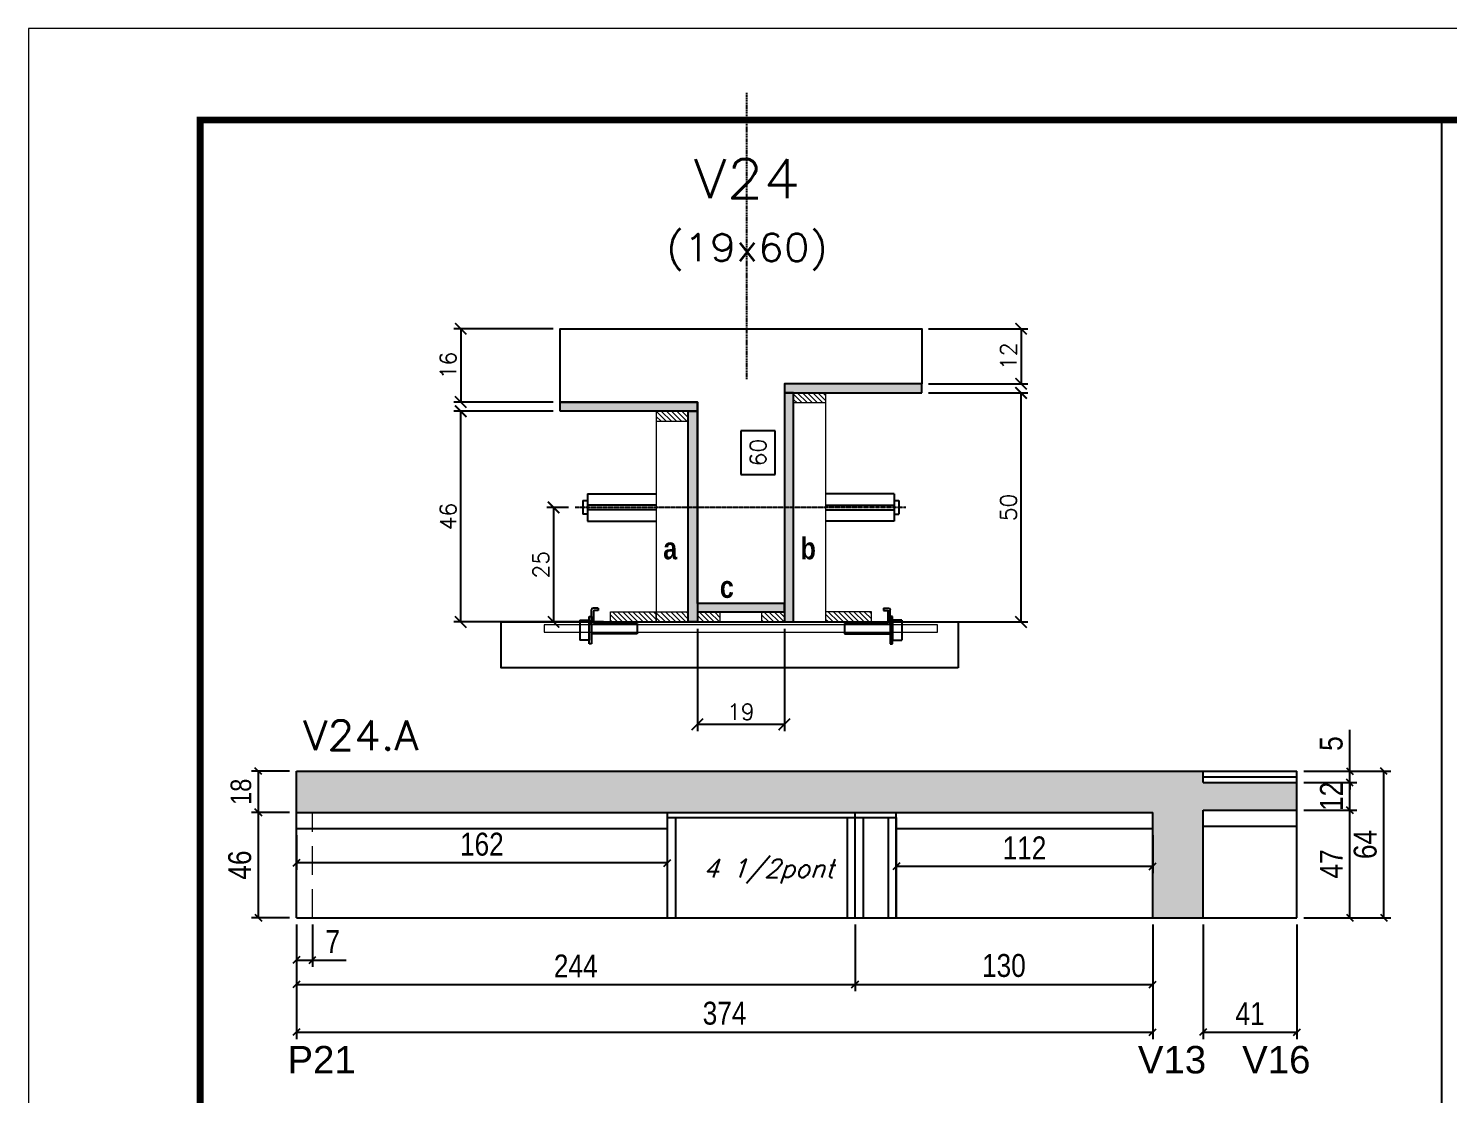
# Model space of a CAD drawing. Extents: x -10448 to -1189, y -11772 to 17235.
# Drawn here: x -10448 to -9828, y 8339 to 8804 of the extents above; entities that cross this region are included whole.
import ezdxf
from ezdxf.enums import TextEntityAlignment as Align

# ---------------------------------------------------------------- set-up
doc = ezdxf.new("R2010")
doc.units = 0
doc.linetypes.add('DASHED', pattern=[0.75, 0.5, -0.25])
doc.linetypes.add('HIDDEN', pattern=[0.375, 0.25, -0.125])
for name, color, linetype in [('5', 5, 'Continuous'), ('barrote', 251, 'Continuous'), ('COTA', 241, 'Continuous'), ('Cota Seção (2x)', 4, 'Continuous'), ('detalhes', 4, 'Continuous'), ('Painéis', 200, 'Continuous'), ('presilha', 1, 'Continuous'), ('SARR_2.2x7', 40, 'Continuous'), ('SARR_3.5x7', 81, 'Continuous'), ('SARR_EDITAR', 141, 'Continuous'), ('TENSOR', 3, 'Continuous'), ('texto', 7, 'Continuous'), ('Texto de Titulo', 7, 'Continuous'), ('Texto Qtd Sarr', 242, 'Continuous')]:
    doc.layers.add(name, color=color, linetype=linetype)
for name, color, linetype, lineweight in [('CONCRETO', 251, 'Continuous', 25), ('Folhas', 255, 'Continuous', 9), ('Hachura', 251, 'Continuous', 9), ('Madeira', 126, 'Continuous', 18), ('Sarr 2.2x7', 40, 'Continuous', 9), ('SARRAFO DE PRESSAO', 251, 'DASHED', 9), ('SCO-___-LAJ', 2, 'Continuous', 0), ('Texto Seção', 7, 'Continuous', 15)]:
    doc.layers.add(name, color=color, linetype=linetype, lineweight=lineweight)
doc.styles.add('COTA TECNICA', font='techl___.ttf', dxfattribs={"height": 10})
doc.styles.add('COTA TECNICA-50', font='techl___.ttf', dxfattribs={"height": 9})
doc.styles.add('REGUA-120', font='ROMANS.shx', dxfattribs={"height": 15})
doc.styles.add('Romans', font='romans.shx')
doc.styles.get("Standard").update_dxf_attribs({"font": 'arial.ttf'})
doc.styles.add('TECNICA', font='techb___.ttf', dxfattribs={"height": 10})
doc.dimstyles.new('COTA PAINEL-50', dxfattribs={"dimtxt": 9, "dimasz": 3, "dimexe": 3, "dimexo": 3, "dimgap": 3, "dimtad": 1, "dimdec": 1, "dimzin": 12, "dimdsep": 46, "dimtxsty": 'COTA TECNICA-50', "dimblk1": 'OBLIQUE', "dimblk2": 'OBLIQUE', "dimsah": 1, "dimcen": 0.9, "dimclrd": 4, "dimclre": 4, "dimclrt": 240, "dimadec": 1, "dimazin": 3, "dimtfac": 1, "dimtdec": 1, "dimtmove": 0, "dimatfit": 3, "dimfxl": 1, "dimtolj": 1, "dimtzin": 12, "dimarcsym": 0})
doc.dimstyles.new('Cota Seção (2x)', dxfattribs={"dimtxt": 7, "dimasz": 5, "dimexe": 3, "dimexo": 3, "dimgap": 2, "dimtad": 3, "dimdec": 1, "dimlfac": 0.5, "dimzin": 12, "dimdsep": 46, "dimtxsty": 'Romans', "dimblk": 'ARCHTICK', "dimcen": 0, "dimclrd": 4, "dimclre": 4, "dimclrt": 1, "dimadec": 1, "dimazin": 3, "dimtfac": 1, "dimtdec": 1, "dimtmove": 0, "dimatfit": 3, "dimldrblk": 'OBLIQUE', "dimfxl": 1, "dimtolj": 1, "dimtzin": 12, "dimarcsym": 0})
doc.dimstyles.new('Cota Seção interna', dxfattribs={"dimtxt": 7, "dimasz": 6, "dimexe": 0.18, "dimexo": 2, "dimgap": -4, "dimtad": 3, "dimdec": 1, "dimlfac": 0.5, "dimzin": 12, "dimdsep": 46, "dimtxsty": 'Romans', "dimblk": 'ARCHTICK', "dimcen": 0.09, "dimse1": 1, "dimse2": 1, "dimsd1": 1, "dimsd2": 1, "dimclrd": 180, "dimclre": 5, "dimclrt": 1, "dimadec": 0, "dimazin": 3, "dimtfac": 1, "dimtdec": 1, "dimtofl": 0, "dimtmove": 0, "dimatfit": 3, "dimldrblk": 'ARCHTICK', "dimfxl": 1, "dimtolj": 1, "dimtzin": 0, "dimarcsym": 0})
doc.dimstyles.new('PAINEL', dxfattribs={"dimtxt": 10, "dimasz": 3, "dimexe": 3, "dimexo": 3, "dimgap": 3, "dimtad": 1, "dimdec": 1, "dimzin": 12, "dimdsep": 46, "dimtxsty": 'COTA TECNICA', "dimblk1": 'OBLIQUE', "dimblk2": 'OBLIQUE', "dimsah": 1, "dimcen": 0.9, "dimclrd": 4, "dimclre": 4, "dimclrt": 240, "dimadec": 1, "dimazin": 3, "dimtfac": 1, "dimtdec": 1, "dimtmove": 0, "dimatfit": 3, "dimfxl": 1, "dimtolj": 1, "dimtzin": 12, "dimarcsym": 0})
pattern_1 = [(315, (12418.2337, 315.418), (1.12253202, 1.12253202), [])]

# ---------------------------------------------------------------- blocks, each defined once
blk = doc.blocks.new('9999999999')
at = {"layer": 'Folhas'}
blk.add_lwpolyline([(98138.98, 34190.21), (99623.98, 34190.21), (99623.98, 35240.21), (98138.98, 35240.21)], close=True, dxfattribs=at)
at = {"layer": 'Folhas', "color": 30, "const_width": 3}
blk.add_lwpolyline([(98213.98, 34230.21), (99583.98, 34230.21), (99583.98, 35200.21), (98213.98, 35200.21)], close=True, dxfattribs=at)
blk = doc.blocks.new('titulo1')
at = {"layer": 'Defpoints', "color": 252, "linetype": 'HIDDEN', "ltscale": 2}
blk.add_line((0, 0), (0, 125), dxfattribs=at)
at = {"layer": 'Defpoints', "style": 'Romans', "oblique": 15}
blk.add_attdef('FOLHA', text='', height=10, dxfattribs=at).set_placement((0, 15.58), align=Align.MIDDLE_CENTER)
at = {"layer": 'Texto Qtd Sarr', "color": 3, "style": 'Romans', "oblique": 15}
for tag, height, p in [('TITULO', 17, (0, 71.45)), ('SEÇÃO', 12, (0, 41.55))]:
    blk.add_attdef(tag, text='', height=height, dxfattribs=at).set_placement(p, align=Align.MIDDLE_CENTER)
blk = doc.blocks.new('_ArchTick')
at = {"color": 0, "linetype": 'ByBlock', "const_width": 0.15}
blk.add_lwpolyline([(-0.5, -0.5), (0.5, 0.5)], dxfattribs=at)
blk = doc.blocks.new('*D285')
at = {"layer": 'COTA', "color": 4, "lineweight": -2, "transparency": 16777216}
for p, q in [((-10055.08, 8673.06), (-10011.71, 8673.06)), ((-10014.71, 8673.06), (-10014.71, 8649.06)), ((-10055.08, 8649.06), (-10011.71, 8649.06))]:
    blk.add_line(p, q, dxfattribs=at)
at = {"layer": 'Defpoints', "color": 0, "transparency": 16777216}
for p in [(-10058.08, 8673.06), (-10058.08, 8649.06), (-10014.71, 8649.06)]:
    blk.add_point(p, dxfattribs=at)
at = {"layer": 'COTA', "color": 4, "lineweight": -2, "transparency": 16777216, "xscale": 5, "yscale": 5, "zscale": 5}
for p, rotation in [((-10014.71, 8673.06), 90), ((-10014.71, 8649.06), 270)]:
    blk.add_blockref('_ArchTick', p, dxfattribs=dict(at, rotation=rotation))
at = {"layer": 'COTA', "color": 1, "transparency": 16777216, "insert": (-10020.21, 8661.06), "char_height": 7, "attachment_point": 5, "rotation": 90, "style": 'Romans'}
blk.add_mtext('\\A1;12', dxfattribs=at)
blk = doc.blocks.new('_Oblique')
at = {"color": 0, "linetype": 'ByBlock', "lineweight": -2}
blk.add_line((-0.5, -0.5), (0.5, 0.5), dxfattribs=at)
blk = doc.blocks.new('*D286')
at = {"layer": 'COTA', "color": 4, "lineweight": -2, "transparency": 16777216}
for p, q in [((-10055.08, 8645.06), (-10011.71, 8645.06)), ((-10014.71, 8545.06), (-10014.71, 8645.06)), ((-10077.08, 8545.06), (-10011.71, 8545.06))]:
    blk.add_line(p, q, dxfattribs=at)
at = {"layer": 'Defpoints', "color": 0, "transparency": 16777216}
for p in [(-10058.08, 8645.06), (-10014.71, 8645.06), (-10080.08, 8545.06)]:
    blk.add_point(p, dxfattribs=at)
at = {"layer": 'COTA', "color": 4, "lineweight": -2, "transparency": 16777216, "xscale": 5, "yscale": 5, "zscale": 5}
for p, rotation in [((-10014.71, 8645.06), 90), ((-10014.71, 8545.06), 270)]:
    blk.add_blockref('_ArchTick', p, dxfattribs=dict(at, rotation=rotation))
at = {"layer": 'COTA', "color": 1, "transparency": 16777216, "insert": (-10020.21, 8595.06), "char_height": 7, "attachment_point": 5, "rotation": 90, "style": 'Romans'}
blk.add_mtext('\\A1;50', dxfattribs=at)
blk = doc.blocks.new('*D287')
at = {"layer": 'Cota Seção (2x)', "color": 180, "lineweight": -2, "transparency": 16777216}
for p, q in [((-10122.08, 8628.5), (-10137.08, 8628.5)), ((-10137.08, 8628.5), (-10137.08, 8609.5)), ((-10122.08, 8609.5), (-10122.08, 8628.5)), ((-10137.08, 8609.5), (-10122.08, 8609.5))]:
    blk.add_line(p, q, dxfattribs=at)
at = {"layer": 'Defpoints', "color": 0, "transparency": 16777216}
for p in [(-10156.39, 8673.06), (-10118.08, 8673.06), (-10156.39, 8553.06)]:
    blk.add_point(p, dxfattribs=at)
at = {"layer": 'Cota Seção (2x)', "color": 1, "transparency": 16777216, "insert": (-10129.58, 8619), "char_height": 7, "attachment_point": 5, "rotation": 90, "style": 'Romans'}
blk.add_mtext('\\A1;60', dxfattribs=at)
blk = doc.blocks.new('PRESILHA METÁLICA 1')
at = {"layer": 'presilha'}
for p, q in [((7.5, 10.64), (7.5, 19.86)), ((12, 21), (8.64, 21)), ((9, 11.57), (9, 18.93)), ((12, 19.5), (9.57, 19.5)), ((12, 21), (12, 19.5)), ((0, 13), (6, 13)), ((0, 13), (0, 0)), ((6, 15.5), (7.5, 15.5)), ((6, -2.5), (6, 15.5)), ((6, 13), (6, 0)), ((7.5, 15.5), (7.5, -2.5)), ((37.5, 11), (9.57, 11)), ((37.5, 11), (37.5, 4.1)), ((6, 0), (0, 0)), ((37.5, 4.1), (7.5, 4.1)), ((7.5, -2.5), (6, -2.5))]:
    blk.add_line(p, q, dxfattribs=at)
for centre, radius, start, end in [((8.64, 19.86), 1.14, 90, 180), ((9.57, 18.93), 0.57, 90, 180), ((9.57, 11.57), 0.57, 180, 270)]:
    blk.add_arc(centre, radius, start, end, dxfattribs=at)
blk = doc.blocks.new('*D288')
at = {"layer": 'COTA', "color": 4, "lineweight": -2, "transparency": 16777216}
for p, q in [((-10156.08, 8542.06), (-10156.08, 8497.33)), ((-10118.08, 8542.06), (-10118.08, 8497.33)), ((-10118.08, 8500.33), (-10156.08, 8500.33))]:
    blk.add_line(p, q, dxfattribs=at)
at = {"layer": 'Defpoints', "color": 0, "transparency": 16777216}
for p in [(-10156.08, 8545.06), (-10118.08, 8545.06), (-10156.08, 8500.33)]:
    blk.add_point(p, dxfattribs=at)
at = {"layer": 'COTA', "color": 4, "lineweight": -2, "transparency": 16777216, "xscale": 5, "yscale": 5, "zscale": 5, "rotation": 180}
blk.add_blockref('_ArchTick', (-10156.08, 8500.33), dxfattribs=at)
at = {"layer": 'COTA', "color": 4, "lineweight": -2, "transparency": 16777216, "xscale": 5, "yscale": 5, "zscale": 5}
blk.add_blockref('_ArchTick', (-10118.08, 8500.33), dxfattribs=at)
at = {"layer": 'COTA', "color": 1, "transparency": 16777216, "insert": (-10137.08, 8505.83), "char_height": 7, "attachment_point": 5, "style": 'Romans'}
blk.add_mtext('\\A1;19', dxfattribs=at)
blk = doc.blocks.new('*D1370')
at = {"layer": 'COTA', "color": 4, "lineweight": -2, "transparency": 16777216}
for p, q in [((-10212.39, 8595.05), (-10221.89, 8595.05)), ((-10218.89, 8595.05), (-10218.89, 8545.06)), ((-10197.08, 8545.06), (-10221.89, 8545.06))]:
    blk.add_line(p, q, dxfattribs=at)
at = {"layer": 'Defpoints', "color": 0, "transparency": 16777216}
for p in [(-10209.39, 8595.05), (-10218.89, 8545.06), (-10194.08, 8545.06)]:
    blk.add_point(p, dxfattribs=at)
at = {"layer": 'COTA', "color": 4, "lineweight": -2, "transparency": 16777216, "xscale": 5, "yscale": 5, "zscale": 5}
for p, rotation in [((-10218.89, 8595.05), 90), ((-10218.89, 8545.06), 270)]:
    blk.add_blockref('_ArchTick', p, dxfattribs=dict(at, rotation=rotation))
at = {"layer": 'COTA', "color": 1, "transparency": 16777216, "insert": (-10224.39, 8570.06), "char_height": 7, "attachment_point": 5, "rotation": 90, "style": 'Romans'}
blk.add_mtext('\\A1;25', dxfattribs=at)
blk = doc.blocks.new('*D289')
at = {"layer": 'COTA', "color": 4, "lineweight": -2, "transparency": 16777216}
for p, q in [((-10219.08, 8673.06), (-10262.46, 8673.06)), ((-10259.46, 8673.06), (-10259.46, 8641.06)), ((-10219.08, 8641.06), (-10262.46, 8641.06))]:
    blk.add_line(p, q, dxfattribs=at)
at = {"layer": 'Defpoints', "color": 0, "transparency": 16777216}
for p in [(-10216.08, 8673.06), (-10259.46, 8641.06), (-10216.08, 8641.06)]:
    blk.add_point(p, dxfattribs=at)
at = {"layer": 'COTA', "color": 4, "lineweight": -2, "transparency": 16777216, "xscale": 5, "yscale": 5, "zscale": 5}
for p, rotation in [((-10259.46, 8673.06), 90), ((-10259.46, 8641.06), 270)]:
    blk.add_blockref('_ArchTick', p, dxfattribs=dict(at, rotation=rotation))
at = {"layer": 'COTA', "color": 1, "transparency": 16777216, "insert": (-10264.96, 8657.06), "char_height": 7, "attachment_point": 5, "rotation": 90, "style": 'Romans'}
blk.add_mtext('\\A1;16', dxfattribs=at)
blk = doc.blocks.new('*D290')
at = {"layer": 'COTA', "color": 4, "lineweight": -2, "transparency": 16777216}
for p, q in [((-10219.08, 8637.06), (-10262.46, 8637.06)), ((-10259.46, 8545.06), (-10259.46, 8637.06)), ((-10197.08, 8545.06), (-10262.46, 8545.06))]:
    blk.add_line(p, q, dxfattribs=at)
at = {"layer": 'Defpoints', "color": 0, "transparency": 16777216}
for p in [(-10259.46, 8637.06), (-10216.08, 8637.06), (-10194.08, 8545.06)]:
    blk.add_point(p, dxfattribs=at)
at = {"layer": 'COTA', "color": 4, "lineweight": -2, "transparency": 16777216, "xscale": 5, "yscale": 5, "zscale": 5}
for p, rotation in [((-10259.46, 8637.06), 90), ((-10259.46, 8545.06), 270)]:
    blk.add_blockref('_ArchTick', p, dxfattribs=dict(at, rotation=rotation))
at = {"layer": 'COTA', "color": 1, "transparency": 16777216, "insert": (-10264.96, 8591.06), "char_height": 7, "attachment_point": 5, "rotation": 90, "style": 'Romans'}
blk.add_mtext('\\A1;46', dxfattribs=at)
blk = doc.blocks.new('*D291')
at = {"layer": 'COTA', "color": 4, "linetype": 'ByBlock', "lineweight": -2, "transparency": 16777216}
for p, q in [((-10331.21, 8412.91), (-10331.21, 8383.79)), ((-10087.21, 8412.91), (-10087.21, 8383.79)), ((-10331.21, 8386.79), (-10087.21, 8386.79))]:
    blk.add_line(p, q, dxfattribs=at)
at = {"layer": 'Defpoints', "color": 0, "linetype": 'ByBlock', "transparency": 16777216}
for p in [(-10331.21, 8415.91), (-10087.21, 8415.91), (-10087.21, 8386.79)]:
    blk.add_point(p, dxfattribs=at)
at = {"layer": 'COTA', "color": 4, "linetype": 'ByBlock', "lineweight": -2, "transparency": 16777216, "xscale": 3, "yscale": 3, "zscale": 3, "rotation": 180}
blk.add_blockref('_Oblique', (-10331.21, 8386.79), dxfattribs=at)
at = {"layer": 'COTA', "color": 4, "linetype": 'ByBlock', "lineweight": -2, "transparency": 16777216, "xscale": 3, "yscale": 3, "zscale": 3}
blk.add_blockref('_Oblique', (-10087.21, 8386.79), dxfattribs=at)
at = {"layer": 'COTA', "color": 240, "linetype": 'ByBlock', "transparency": 16777216, "insert": (-10209.21, 8394.86), "char_height": 10, "attachment_point": 5, "style": 'COTA TECNICA'}
blk.add_mtext('\\A1;244', dxfattribs=at)
blk = doc.blocks.new('*D292')
at = {"layer": 'COTA', "color": 4, "linetype": 'ByBlock', "lineweight": -2, "transparency": 16777216}
for p, q in [((-10087.21, 8412.91), (-10087.21, 8383.79)), ((-9957.21, 8412.91), (-9957.21, 8383.79)), ((-10087.21, 8386.79), (-9957.21, 8386.79))]:
    blk.add_line(p, q, dxfattribs=at)
at = {"layer": 'Defpoints', "color": 0, "linetype": 'ByBlock', "transparency": 16777216}
for p in [(-10087.21, 8415.91), (-9957.21, 8415.91), (-9957.21, 8386.79)]:
    blk.add_point(p, dxfattribs=at)
at = {"layer": 'COTA', "color": 4, "linetype": 'ByBlock', "lineweight": -2, "transparency": 16777216, "xscale": 3, "yscale": 3, "zscale": 3, "rotation": 180}
blk.add_blockref('_Oblique', (-10087.21, 8386.79), dxfattribs=at)
at = {"layer": 'COTA', "color": 4, "linetype": 'ByBlock', "lineweight": -2, "transparency": 16777216, "xscale": 3, "yscale": 3, "zscale": 3}
blk.add_blockref('_Oblique', (-9957.21, 8386.79), dxfattribs=at)
at = {"layer": 'COTA', "color": 240, "linetype": 'ByBlock', "transparency": 16777216, "insert": (-10022.21, 8395.01), "char_height": 10, "attachment_point": 5, "style": 'COTA TECNICA'}
blk.add_mtext('\\A1;130', dxfattribs=at)
blk = doc.blocks.new('*D1371')
at = {"layer": 'COTA', "color": 4, "linetype": 'ByBlock', "lineweight": -2, "transparency": 16777216}
for p, q in [((-10331.21, 8412.91), (-10331.21, 8362.96)), ((-9957.21, 8412.91), (-9957.21, 8362.96)), ((-10331.21, 8365.96), (-9957.21, 8365.96))]:
    blk.add_line(p, q, dxfattribs=at)
at = {"layer": 'Defpoints', "color": 0, "linetype": 'ByBlock', "transparency": 16777216}
for p in [(-10331.21, 8415.91), (-9957.21, 8415.91), (-9957.21, 8365.96)]:
    blk.add_point(p, dxfattribs=at)
at = {"layer": 'COTA', "color": 4, "linetype": 'ByBlock', "lineweight": -2, "transparency": 16777216, "xscale": 3, "yscale": 3, "zscale": 3, "rotation": 180}
blk.add_blockref('_Oblique', (-10331.21, 8365.96), dxfattribs=at)
at = {"layer": 'COTA', "color": 4, "linetype": 'ByBlock', "lineweight": -2, "transparency": 16777216, "xscale": 3, "yscale": 3, "zscale": 3}
blk.add_blockref('_Oblique', (-9957.21, 8365.96), dxfattribs=at)
at = {"layer": 'COTA', "color": 240, "linetype": 'ByBlock', "transparency": 16777216, "insert": (-10144.21, 8374.18), "char_height": 10, "attachment_point": 5, "style": 'COTA TECNICA'}
blk.add_mtext('\\A1;374', dxfattribs=at)
blk = doc.blocks.new('*D1372')
at = {"layer": 'COTA', "color": 4, "linetype": 'ByBlock', "lineweight": -2, "transparency": 16777216}
for p, q in [((-10331.21, 8451.91), (-10331.21, 8436.86)), ((-10169.21, 8451.91), (-10169.21, 8436.86)), ((-10169.21, 8439.86), (-10331.21, 8439.86))]:
    blk.add_line(p, q, dxfattribs=at)
at = {"layer": 'Defpoints', "color": 0, "linetype": 'ByBlock', "transparency": 16777216}
for p in [(-10331.21, 8454.91), (-10169.21, 8454.91), (-10331.21, 8439.86)]:
    blk.add_point(p, dxfattribs=at)
at = {"layer": 'COTA', "color": 4, "linetype": 'ByBlock', "lineweight": -2, "transparency": 16777216, "xscale": 3, "yscale": 3, "zscale": 3, "rotation": 180}
blk.add_blockref('_Oblique', (-10331.21, 8439.86), dxfattribs=at)
at = {"layer": 'COTA', "color": 4, "linetype": 'ByBlock', "lineweight": -2, "transparency": 16777216, "xscale": 3, "yscale": 3, "zscale": 3}
blk.add_blockref('_Oblique', (-10169.21, 8439.86), dxfattribs=at)
at = {"layer": 'COTA', "color": 240, "linetype": 'ByBlock', "transparency": 16777216, "insert": (-10250.21, 8447.97), "char_height": 10, "attachment_point": 5, "style": 'COTA TECNICA'}
blk.add_mtext('\\A1;162', dxfattribs=at)
blk = doc.blocks.new('*D1373')
at = {"layer": 'COTA', "color": 4, "linetype": 'ByBlock', "lineweight": -2, "transparency": 16777216}
for p, q in [((-10069.21, 8451.91), (-10069.21, 8435.36)), ((-9957.21, 8451.91), (-9957.21, 8435.36)), ((-9957.21, 8438.36), (-10069.21, 8438.36))]:
    blk.add_line(p, q, dxfattribs=at)
at = {"layer": 'Defpoints', "color": 0, "linetype": 'ByBlock', "transparency": 16777216}
for p in [(-10069.21, 8454.91), (-9957.21, 8454.91), (-10069.21, 8438.36)]:
    blk.add_point(p, dxfattribs=at)
at = {"layer": 'COTA', "color": 4, "linetype": 'ByBlock', "lineweight": -2, "transparency": 16777216, "xscale": 3, "yscale": 3, "zscale": 3, "rotation": 180}
blk.add_blockref('_Oblique', (-10069.21, 8438.36), dxfattribs=at)
at = {"layer": 'COTA', "color": 4, "linetype": 'ByBlock', "lineweight": -2, "transparency": 16777216, "xscale": 3, "yscale": 3, "zscale": 3}
blk.add_blockref('_Oblique', (-9957.21, 8438.36), dxfattribs=at)
at = {"layer": 'COTA', "color": 240, "linetype": 'ByBlock', "transparency": 16777216, "insert": (-10013.21, 8446.42), "char_height": 10, "attachment_point": 5, "style": 'COTA TECNICA'}
blk.add_mtext('\\A1;112', dxfattribs=at)
blk = doc.blocks.new('*D1374')
at = {"layer": 'COTA', "color": 4, "linetype": 'ByBlock', "lineweight": -2, "transparency": 16777216}
for p, q in [((-10334.21, 8461.91), (-10350.82, 8461.91)), ((-10347.82, 8415.91), (-10347.82, 8461.91)), ((-10334.21, 8415.91), (-10350.82, 8415.91))]:
    blk.add_line(p, q, dxfattribs=at)
at = {"layer": 'Defpoints', "color": 0, "linetype": 'ByBlock', "transparency": 16777216}
for p in [(-10347.82, 8461.91), (-10331.21, 8461.91), (-10331.21, 8415.91)]:
    blk.add_point(p, dxfattribs=at)
at = {"layer": 'COTA', "color": 4, "linetype": 'ByBlock', "lineweight": -2, "transparency": 16777216, "xscale": 3, "yscale": 3, "zscale": 3}
for p, rotation in [((-10347.82, 8461.91), 90), ((-10347.82, 8415.91), 270)]:
    blk.add_blockref('_Oblique', p, dxfattribs=dict(at, rotation=rotation))
at = {"layer": 'COTA', "color": 240, "linetype": 'ByBlock', "transparency": 16777216, "insert": (-10355.92, 8438.91), "char_height": 10, "attachment_point": 5, "rotation": 90, "style": 'COTA TECNICA'}
blk.add_mtext('\\A1;46', dxfattribs=at)
blk = doc.blocks.new('*D1375')
at = {"layer": 'COTA', "color": 4, "linetype": 'ByBlock', "lineweight": -2, "transparency": 16777216}
for p, q in [((-9935.21, 8412.91), (-9935.21, 8362.96)), ((-9894.21, 8412.91), (-9894.21, 8362.96)), ((-9935.21, 8365.96), (-9894.21, 8365.96))]:
    blk.add_line(p, q, dxfattribs=at)
at = {"layer": 'Defpoints', "color": 0, "linetype": 'ByBlock', "transparency": 16777216}
for p in [(-9935.21, 8415.91), (-9894.21, 8415.91), (-9894.21, 8365.96)]:
    blk.add_point(p, dxfattribs=at)
at = {"layer": 'COTA', "color": 4, "linetype": 'ByBlock', "lineweight": -2, "transparency": 16777216, "xscale": 3, "yscale": 3, "zscale": 3, "rotation": 180}
blk.add_blockref('_Oblique', (-9935.21, 8365.96), dxfattribs=at)
at = {"layer": 'COTA', "color": 4, "linetype": 'ByBlock', "lineweight": -2, "transparency": 16777216, "xscale": 3, "yscale": 3, "zscale": 3}
blk.add_blockref('_Oblique', (-9894.21, 8365.96), dxfattribs=at)
at = {"layer": 'COTA', "color": 240, "linetype": 'ByBlock', "transparency": 16777216, "insert": (-9914.71, 8374.04), "char_height": 10, "attachment_point": 5, "style": 'COTA TECNICA'}
blk.add_mtext('\\A1;41', dxfattribs=at)
blk = doc.blocks.new('*D293')
at = {"layer": 'COTA', "color": 4, "linetype": 'ByBlock', "lineweight": -2, "transparency": 16777216}
for p, q in [((-9891.21, 8462.91), (-9868.09, 8462.91)), ((-9871.09, 8415.91), (-9871.09, 8462.91)), ((-9891.21, 8415.91), (-9868.09, 8415.91))]:
    blk.add_line(p, q, dxfattribs=at)
at = {"layer": 'Defpoints', "color": 0, "linetype": 'ByBlock', "transparency": 16777216}
for p in [(-9894.21, 8462.91), (-9871.09, 8462.91), (-9894.21, 8415.91)]:
    blk.add_point(p, dxfattribs=at)
at = {"layer": 'COTA', "color": 4, "linetype": 'ByBlock', "lineweight": -2, "transparency": 16777216, "xscale": 3, "yscale": 3, "zscale": 3}
for p, rotation in [((-9871.09, 8462.91), 90), ((-9871.09, 8415.91), 270)]:
    blk.add_blockref('_Oblique', p, dxfattribs=dict(at, rotation=rotation))
at = {"layer": 'COTA', "color": 240, "linetype": 'ByBlock', "transparency": 16777216, "insert": (-9879.17, 8439.41), "char_height": 10, "attachment_point": 5, "rotation": 90, "style": 'COTA TECNICA'}
blk.add_mtext('\\A1;47', dxfattribs=at)
blk = doc.blocks.new('*D294')
at = {"layer": 'COTA', "color": 4, "linetype": 'ByBlock', "lineweight": -2, "transparency": 16777216}
for p, q in [((-9891.21, 8474.91), (-9868.09, 8474.91)), ((-9871.09, 8462.91), (-9871.09, 8474.91)), ((-9891.21, 8462.91), (-9868.09, 8462.91))]:
    blk.add_line(p, q, dxfattribs=at)
at = {"layer": 'Defpoints', "color": 0, "linetype": 'ByBlock', "transparency": 16777216}
for p in [(-9894.21, 8474.91), (-9871.09, 8474.91), (-9894.21, 8462.91)]:
    blk.add_point(p, dxfattribs=at)
at = {"layer": 'COTA', "color": 4, "linetype": 'ByBlock', "lineweight": -2, "transparency": 16777216, "xscale": 3, "yscale": 3, "zscale": 3}
for p, rotation in [((-9871.09, 8474.91), 90), ((-9871.09, 8462.91), 270)]:
    blk.add_blockref('_Oblique', p, dxfattribs=dict(at, rotation=rotation))
at = {"layer": 'COTA', "color": 240, "linetype": 'ByBlock', "transparency": 16777216, "insert": (-9879.15, 8468.91), "char_height": 10, "attachment_point": 5, "rotation": 90, "style": 'COTA TECNICA'}
blk.add_mtext('\\A1;12', dxfattribs=at)
blk = doc.blocks.new('*D295')
at = {"layer": 'COTA', "color": 4, "linetype": 'ByBlock', "lineweight": -2, "transparency": 16777216}
for p, q in [((-9891.21, 8479.91), (-9853.23, 8479.91)), ((-9856.23, 8415.91), (-9856.23, 8479.91)), ((-9891.21, 8415.91), (-9853.23, 8415.91))]:
    blk.add_line(p, q, dxfattribs=at)
at = {"layer": 'Defpoints', "color": 0, "linetype": 'ByBlock', "transparency": 16777216}
for p in [(-9894.21, 8479.91), (-9856.23, 8479.91), (-9894.21, 8415.91)]:
    blk.add_point(p, dxfattribs=at)
at = {"layer": 'COTA', "color": 4, "linetype": 'ByBlock', "lineweight": -2, "transparency": 16777216, "xscale": 3, "yscale": 3, "zscale": 3}
for p, rotation in [((-9856.23, 8479.91), 90), ((-9856.23, 8415.91), 270)]:
    blk.add_blockref('_Oblique', p, dxfattribs=dict(at, rotation=rotation))
at = {"layer": 'COTA', "color": 240, "linetype": 'ByBlock', "transparency": 16777216, "insert": (-9864.34, 8447.91), "char_height": 10, "attachment_point": 5, "rotation": 90, "style": 'COTA TECNICA'}
blk.add_mtext('\\A1;64', dxfattribs=at)
blk = doc.blocks.new('*D1376')
at = {"layer": 'COTA', "color": 4, "linetype": 'ByBlock', "lineweight": -2, "transparency": 16777216}
for p, q in [((-9871.09, 8479.91), (-9871.09, 8498.01)), ((-9891.21, 8479.91), (-9868.09, 8479.91)), ((-9891.21, 8474.91), (-9868.09, 8474.91)), ((-9871.09, 8474.91), (-9871.09, 8479.91)), ((-9871.09, 8474.91), (-9871.09, 8471.91))]:
    blk.add_line(p, q, dxfattribs=at)
at = {"layer": 'Defpoints', "color": 0, "linetype": 'ByBlock', "transparency": 16777216}
for p in [(-9894.21, 8479.91), (-9894.21, 8474.91), (-9871.09, 8479.91)]:
    blk.add_point(p, dxfattribs=at)
at = {"layer": 'COTA', "color": 4, "linetype": 'ByBlock', "lineweight": -2, "transparency": 16777216, "xscale": 3, "yscale": 3, "zscale": 3}
for p, rotation in [((-9871.09, 8479.91), 270), ((-9871.09, 8474.91), 90)]:
    blk.add_blockref('_Oblique', p, dxfattribs=dict(at, rotation=rotation))
at = {"layer": 'COTA', "color": 240, "linetype": 'ByBlock', "transparency": 16777216, "insert": (-9879.2, 8491.96), "char_height": 10, "attachment_point": 5, "rotation": 90, "style": 'COTA TECNICA'}
blk.add_mtext('\\A1;5', dxfattribs=at)
blk = doc.blocks.new('*D1377')
at = {"layer": 'COTA', "color": 4, "linetype": 'ByBlock', "lineweight": -2, "transparency": 16777216}
for p, q in [((-10331.21, 8412.91), (-10331.21, 8394.43)), ((-10324.21, 8412.91), (-10324.21, 8394.43)), ((-10331.21, 8397.43), (-10324.21, 8397.43)), ((-10324.21, 8397.43), (-10309.48, 8397.43))]:
    blk.add_line(p, q, dxfattribs=at)
at = {"layer": 'Defpoints', "color": 0, "linetype": 'ByBlock', "transparency": 16777216}
for p in [(-10331.21, 8415.91), (-10324.21, 8415.91), (-10324.21, 8397.43)]:
    blk.add_point(p, dxfattribs=at)
at = {"layer": 'COTA', "color": 4, "linetype": 'ByBlock', "lineweight": -2, "transparency": 16777216, "xscale": 3, "yscale": 3, "zscale": 3, "rotation": 180}
blk.add_blockref('_Oblique', (-10331.21, 8397.43), dxfattribs=at)
at = {"layer": 'COTA', "color": 4, "linetype": 'ByBlock', "lineweight": -2, "transparency": 16777216, "xscale": 3, "yscale": 3, "zscale": 3}
blk.add_blockref('_Oblique', (-10324.21, 8397.43), dxfattribs=at)
at = {"layer": 'COTA', "color": 240, "linetype": 'ByBlock', "transparency": 16777216, "insert": (-10315.34, 8405.5), "char_height": 10, "attachment_point": 5, "style": 'COTA TECNICA'}
blk.add_mtext('\\A1;7', dxfattribs=at)
blk = doc.blocks.new('*D1555')
at = {"layer": 'COTA', "color": 4, "linetype": 'ByBlock', "lineweight": -2, "transparency": 16777216}
for p, q in [((-10334.21, 8479.91), (-10350.82, 8479.91)), ((-10347.82, 8461.91), (-10347.82, 8479.91)), ((-10334.21, 8461.91), (-10350.82, 8461.91))]:
    blk.add_line(p, q, dxfattribs=at)
at = {"layer": 'Defpoints', "color": 0, "linetype": 'ByBlock', "transparency": 16777216}
for p in [(-10347.82, 8479.91), (-10331.21, 8479.91), (-10331.21, 8461.91)]:
    blk.add_point(p, dxfattribs=at)
at = {"layer": 'COTA', "color": 4, "linetype": 'ByBlock', "lineweight": -2, "transparency": 16777216, "xscale": 3, "yscale": 3, "zscale": 3}
for p, rotation in [((-10347.82, 8479.91), 90), ((-10347.82, 8461.91), 270)]:
    blk.add_blockref('_Oblique', p, dxfattribs=dict(at, rotation=rotation))
at = {"layer": 'COTA', "color": 240, "linetype": 'ByBlock', "transparency": 16777216, "insert": (-10355.41, 8470.91), "char_height": 9, "attachment_point": 5, "rotation": 90, "style": 'COTA TECNICA-50'}
blk.add_mtext('\\A1;18', dxfattribs=at)

msp = doc.modelspace()

# ---------------------------------------------------------------- hatches: boundary and pattern name
at = {"layer": 'COTA', "linetype": 'ByBlock'}
h = msp.add_hatch(dxfattribs=at)
h.set_pattern_fill('AR-CONC', color=256, scale=0.03)
h.set_pattern_definition([(50, (-144597.882, -17425.6485), (5.46554007, -0.47817257), [0.5715, -6.2865]), (355, (-144597.882, -17425.6485), (-1.05730264, 5.73170536), [0.4572, -5.02921753]), (100.4514447, (-144597.4267, -17425.6883), (4.40823741, 5.25353256), [0.48570026, -5.34270734]), (46.1842, (-144597.882, -17424.1245), (8.13237123, -1.26126984), [0.85725, -9.42975]), (96.6355576, (-144597.2044, -17424.2296), (7.122124, 7.42278374), [0.7285507, -8.01406824]), (351.184151, (-144597.882, -17424.1245), (7.122124, 7.42278374), [0.685799, -7.54379196]), (21, (-144597.12, -17424.5055), (4.54843174, -3.06795595), [0.5715, -6.2865]), (326, (-144597.12, -17424.5055), (1.85406085, 5.52563898), [0.4572, -5.0292]), (71.451445, (-144596.741, -17424.761), (6.40249258, 2.45768307), [0.48570026, -5.34269813]), (37.5, (-144597.8821, -17425.6485), (0.092658098, 2.536651166), [0, -4.96824, 0, -5.1054, 0, -5.04825]), (7.5, (-144597.882, -17425.6485), (2.004589875, 3.005417245), [0, -2.91084, 0, -4.85394, 0, -1.92405]), (327.5, (-144599.5814, -17425.6485), (4.067717855, -0.17186232), [0, -1.905, 0, -5.9436, 0, -7.8867]), (317.5, (-144600.3434, -17425.6485), (4.44387544, 0.76279473), [0, -2.4765, 0, -3.94716, 0, -5.6007])])
h.paths.add_polyline_path([(-9894.21, 8462.91), (-9894.21, 8474.91), (-9935.21, 8474.91), (-9935.21, 8479.91), (-10331.21, 8479.91), (-10331.21, 8461.91), (-9957.21, 8461.91), (-9957.21, 8415.91), (-9935.21, 8415.91), (-9935.21, 8462.91)])
at = {"layer": 'Hachura'}
h = msp.add_hatch(color=256, dxfattribs=at)
h.dxf.hatch_style = 1
h.paths.add_polyline_path([(-10058.08, 8645.06), (-10058.08, 8649.06), (-10118.08, 8649.06), (-10118.08, 8645.06)])
h = msp.add_hatch(color=256, dxfattribs=at)
h.dxf.hatch_style = 1
h.paths.add_polyline_path([(-10114.08, 8645.06), (-10118.08, 8645.06), (-10118.08, 8545.06), (-10114.08, 8545.06)])
h = msp.add_hatch(dxfattribs=at)
h.set_pattern_fill('ANSI31', color=256, scale=0.5, angle=90, style=0)
h.set_pattern_definition([(135, (-33397.0067, 16948.3055), (-1.12253202, -1.12253202), [])])
h.paths.add_polyline_path([(-10100.08, 8645.06), (-10100.08, 8640.66), (-10114.08, 8640.66), (-10114.08, 8645.06)])
h = msp.add_hatch(color=256, dxfattribs=at)
h.dxf.hatch_style = 1
h.paths.add_polyline_path([(-10216.08, 8637.06), (-10216.08, 8641.06), (-10156.08, 8641.06), (-10156.08, 8637.06)])
h = msp.add_hatch(dxfattribs=at)
h.set_pattern_fill('ANSI31', color=256, scale=0.5, angle=90, style=0)
h.set_pattern_definition([(135, (-33407.0067, 16940.3055), (-1.12253202, -1.12253202), [])])
h.paths.add_polyline_path([(-10174.08, 8637.06), (-10174.08, 8632.66), (-10160.08, 8632.66), (-10160.08, 8637.06)])
h = msp.add_hatch(color=256, dxfattribs=at)
h.dxf.hatch_style = 1
h.paths.add_polyline_path([(-10160.08, 8637.06), (-10156.08, 8637.06), (-10156.08, 8545.06), (-10160.08, 8545.06)])
h = msp.add_hatch(dxfattribs=at)
h.set_pattern_fill('ANSI31', color=256, scale=0.5, angle=270, style=0)
h.set_pattern_definition(pattern_1)
h.paths.add_polyline_path([(-10194.08, 8545.06), (-10194.08, 8549.46), (-10174.08, 8549.46), (-10174.08, 8545.06)])
h = msp.add_hatch(dxfattribs=at)
h.set_pattern_fill('ANSI31', color=256, scale=0.5, angle=270, style=0)
h.set_pattern_definition([(315, (12562.2337, 241.818), (1.12253202, 1.12253202), [])])
h.paths.add_polyline_path([(-10174.08, 8545.06), (-10174.08, 8549.46), (-10160.08, 8549.46), (-10160.08, 8545.06)])
h = msp.add_hatch(color=256, dxfattribs=at)
h.dxf.hatch_style = 1
h.paths.add_polyline_path([(-10118.08, 8549.46), (-10118.08, 8553.06), (-10156.08, 8553.06), (-10156.08, 8549.46)])
h = msp.add_hatch(dxfattribs=at)
h.set_pattern_fill('ANSI31', color=256, scale=0.5, angle=270, style=0)
h.set_pattern_definition([(315, (12384.2337, 315.418), (1.12253202, 1.12253202), [])])
h.paths.add_polyline_path([(-10146.08, 8545.06), (-10146.08, 8549.46), (-10156.08, 8549.46), (-10156.08, 8545.06)])
h = msp.add_hatch(dxfattribs=at)
h.set_pattern_fill('ANSI31', color=256, scale=0.5, angle=270, style=0)
h.set_pattern_definition([(315, (12428.2337, 315.418), (1.12253202, 1.12253202), [])])
h.paths.add_polyline_path([(-10118.08, 8545.06), (-10118.08, 8549.46), (-10128.08, 8549.46), (-10128.08, 8545.06)])
h = msp.add_hatch(dxfattribs=at)
h.set_pattern_fill('ANSI31', color=256, scale=0.5, angle=270, style=0)
h.set_pattern_definition(pattern_1)
h.paths.add_polyline_path([(-10080.08, 8545.06), (-10080.08, 8549.46), (-10100.08, 8549.46), (-10100.08, 8545.06)])

# ---------------------------------------------------------------- linework, layer by layer
at = {"ltscale": 3}
for p, q in [((-10206.08, 8598.05), (-10206.08, 8592.05)), ((-10206.08, 8598.05), (-10204.08, 8598.05)), ((-10204.08, 8601.05), (-10204.08, 8589.05)), ((-10204.08, 8601.05), (-10174.08, 8601.05)), ((-10070.08, 8601.05), (-10100.08, 8601.05)), ((-10070.08, 8601.05), (-10070.08, 8589.05)), ((-10070.08, 8598.05), (-10068.08, 8598.05)), ((-10068.08, 8598.05), (-10068.08, 8592.05)), ((-10204.08, 8592.05), (-10206.08, 8592.05)), ((-10174.08, 8596.05), (-10204.08, 8596.05)), ((-10174.08, 8594.05), (-10204.08, 8594.05)), ((-10100.08, 8596.05), (-10070.08, 8596.05)), ((-10100.08, 8594.05), (-10070.08, 8594.05)), ((-10070.08, 8592.05), (-10068.08, 8592.05)), ((-10204.08, 8589.05), (-10174.08, 8589.05)), ((-10070.08, 8589.05), (-10100.08, 8589.05))]:
    msp.add_line(p, q, dxfattribs=at)
at = {"layer": 'barrote'}
msp.add_lwpolyline([(-10042.23, 8525.06), (-10241.81, 8525.06), (-10241.81, 8545.06), (-10042.23, 8545.06)], close=True, dxfattribs=at)
at = {"layer": 'CONCRETO'}
msp.add_lwpolyline([(-10216.08, 8641.06), (-10216.08, 8673.06), (-10058.08, 8673.06), (-10058.08, 8649.06), (-10118.08, 8649.06), (-10118.08, 8553.06), (-10156.08, 8553.06), (-10156.08, 8641.06)], close=True, dxfattribs=at)
at = {"layer": 'COTA', "linetype": 'ByBlock'}
for p, q in [((-9831.13, 8764.2), (-9831.13, 7993.45)), ((-10331.21, 8461.91), (-10331.21, 8479.91)), ((-10331.21, 8479.91), (-9935.21, 8479.91)), ((-9894.21, 8462.91), (-9894.21, 8474.91)), ((-9957.21, 8415.91), (-9935.21, 8415.91))]:
    msp.add_line(p, q, dxfattribs=at)
at = {"layer": 'Madeira'}
for points in [[(-10100.08, 8645.06), (-10100.08, 8640.66), (-10114.08, 8640.66), (-10114.08, 8645.06)], [(-10100.08, 8545.06), (-10114.08, 8545.06), (-10114.08, 8645.06), (-10100.08, 8645.06)], [(-10174.08, 8637.06), (-10174.08, 8632.66), (-10160.08, 8632.66), (-10160.08, 8637.06)], [(-10174.08, 8545.06), (-10160.08, 8545.06), (-10160.08, 8637.06), (-10174.08, 8637.06)], [(-10194.08, 8545.06), (-10194.08, 8549.46), (-10174.08, 8549.46), (-10174.08, 8545.06)], [(-10174.08, 8545.06), (-10174.08, 8549.46), (-10160.08, 8549.46), (-10160.08, 8545.06)], [(-10146.08, 8545.06), (-10146.08, 8549.46), (-10156.08, 8549.46), (-10156.08, 8545.06)], [(-10118.08, 8545.06), (-10118.08, 8549.46), (-10128.08, 8549.46), (-10128.08, 8545.06)], [(-10080.08, 8545.06), (-10080.08, 8549.46), (-10100.08, 8549.46), (-10100.08, 8545.06)]]:
    msp.add_lwpolyline(points, close=True, dxfattribs=at)
at = {"layer": 'Painéis', "linetype": 'ByBlock'}
for p, q in [((-9935.21, 8479.91), (-9894.21, 8479.91)), ((-9935.21, 8474.91), (-9935.21, 8479.91)), ((-9935.21, 8474.91), (-9894.21, 8474.91)), ((-9894.21, 8474.91), (-9894.21, 8479.91)), ((-10331.21, 8461.91), (-9957.21, 8461.91)), ((-10331.21, 8415.91), (-10331.21, 8461.91)), ((-10087.21, 8415.91), (-10087.21, 8461.91)), ((-9957.21, 8415.91), (-9957.21, 8461.91)), ((-9935.21, 8462.91), (-9894.21, 8462.91)), ((-9935.21, 8415.91), (-9935.21, 8462.91)), ((-9894.21, 8415.91), (-9894.21, 8462.91)), ((-10331.21, 8415.91), (-9957.21, 8415.91)), ((-9935.21, 8415.91), (-9894.21, 8415.91))]:
    msp.add_line(p, q, dxfattribs=at)
at = {"layer": 'Painéis'}
for points in [[(-10058.08, 8645.06), (-10058.08, 8649.06), (-10118.08, 8649.06), (-10118.08, 8645.06)], [(-10114.08, 8645.06), (-10118.08, 8645.06), (-10118.08, 8545.06), (-10114.08, 8545.06)], [(-10216.08, 8637.06), (-10216.08, 8641.06), (-10156.08, 8641.06), (-10156.08, 8637.06)], [(-10160.08, 8637.06), (-10156.08, 8637.06), (-10156.08, 8545.06), (-10160.08, 8545.06)], [(-10118.08, 8549.46), (-10118.08, 8553.06), (-10156.08, 8553.06), (-10156.08, 8549.46)]]:
    msp.add_lwpolyline(points, close=True, dxfattribs=at)
at = {"layer": 'Sarr 2.2x7', "linetype": 'HIDDEN', "ltscale": 50}
msp.add_line((-10324.21, 8415.91), (-10324.21, 8461.91), dxfattribs=at)
at = {"layer": 'SARR_2.2x7', "linetype": 'Continuous'}
for p, q in [((-10169.21, 8459.71), (-10087.21, 8459.71)), ((-10087.21, 8459.71), (-10069.21, 8459.71)), ((-9935.21, 8455.91), (-9894.21, 8455.91)), ((-10331.21, 8454.91), (-10169.21, 8454.91)), ((-10069.21, 8454.91), (-9957.21, 8454.91))]:
    msp.add_line(p, q, dxfattribs=at)
at = {"layer": 'SARR_3.5x7'}
for p, q in [((-10169.21, 8461.91), (-10169.21, 8415.91)), ((-10069.21, 8415.91), (-10069.21, 8461.91)), ((-10165.71, 8459.71), (-10165.71, 8415.91)), ((-10090.71, 8459.71), (-10090.71, 8415.91)), ((-10083.71, 8459.71), (-10083.71, 8415.91)), ((-10072.71, 8459.71), (-10072.71, 8415.91)), ((-10069.21, 8459.71), (-10069.21, 8415.91)), ((-10169.21, 8415.91), (-10165.71, 8415.91)), ((-10072.71, 8415.91), (-10069.21, 8415.91)), ((-9920.21, 8415.91), (-9916.71, 8415.91)), ((-9912.71, 8415.91), (-9909.21, 8415.91))]:
    msp.add_line(p, q, dxfattribs=at)
at = {"layer": 'SARR_EDITAR', "linetype": 'ByBlock'}
msp.add_line((-9935.21, 8477.41), (-9894.21, 8477.41), dxfattribs=at)
at = {"layer": 'SCO-___-LAJ', "color": 1}
msp.add_lwpolyline([(-10051.23, 8543.73), (-10222.94, 8543.73), (-10222.94, 8540.53), (-10051.23, 8540.53)], close=True, dxfattribs=at)
at = {"layer": 'TENSOR', "linetype": 'HIDDEN', "ltscale": 0.5}
msp.add_line((-10065.08, 8595.05), (-10209.39, 8595.05), dxfattribs=at)

# ---------------------------------------------------------------- block references
at = {"layer": 'presilha', "yscale": 0.6666666666666666, "zscale": 0.6666666666666666}
for p, xscale in [((-10207.35, 8537.1), 0.6666666666666666), ((-10066.82, 8537.1), -0.6666666666666666)]:
    msp.add_blockref('PRESILHA METÁLICA 1', p, dxfattribs=dict(at, xscale=xscale))
at = {"layer": 'SARRAFO DE PRESSAO', "color": 6, "linetype": 'ByBlock'}
msp.add_blockref('9999999999', (-108587.26, -26436), dxfattribs=at)
at = {"layer": 'Texto Seção'}
ref = msp.add_blockref('titulo1', (-10134.46, 8651.06), dxfattribs=dict(at, xscale=-1))
ref.add_attrib('TITULO', 'V24', dxfattribs={"layer": 'Texto de Titulo', "color": 7, "height": 17, "style": 'Romans', "width": 1.1}).set_placement((-10134.46, 8738.56), align=Align.MIDDLE_CENTER)
ref.add_attrib('SEÇÃO', '(19x60)', dxfattribs={"layer": 'Texto de Titulo', "color": 7, "height": 12, "style": 'Romans', "width": 1.1}).set_placement((-10134.46, 8708.56), align=Align.MIDDLE_CENTER)

# ---------------------------------------------------------------- texts
at = {"layer": '5', "linetype": 'Continuous'}
for s, p in [('P21', (-10335.13, 8347.95)), ('V13', (-9963.68, 8347.95)), ('V16', (-9918.13, 8347.95))]:
    msp.add_text(s, height=12, rotation=0.00004, dxfattribs=at).set_placement(p)
at = {"layer": 'detalhes', "style": 'TECNICA'}
for s, p in [('a', (-10171.01, 8572.39)), ('b', (-10111.04, 8572.4)), ('c', (-10146.27, 8555.56))]:
    msp.add_text(s, height=9.6, dxfattribs=at).set_placement(p)
at = {"layer": 'texto', "color": 2, "insert": (-10125.03, 8436.14), "char_height": 8, "attachment_point": 5, "style": 'Romans'}
msp.add_mtext('{\\Q19;\\C256;4 1/2pont}', dxfattribs=at)
at = {"layer": 'Texto Seção', "style": 'REGUA-120', "width": 1.05}
msp.add_text('V24.A', height=13, dxfattribs=at).set_placement((-10328.21, 8489.1))

# ---------------------------------------------------------------- dimensions: what is measured, and where the dimension line sits
at = {"layer": 'COTA'}
for base, p1, p2, angle, picture, middle in [((-10259.46, 8641.06), (-10216.08, 8673.06), (-10216.08, 8641.06), 90, '*D289', (-10264.96, 8657.06)), ((-10014.71, 8649.06), (-10058.08, 8673.06), (-10058.08, 8649.06), 90, '*D285', (-10020.21, 8661.06)), ((-10014.71, 8645.06), (-10080.08, 8545.06), (-10058.08, 8645.06), 90, '*D286', (-10020.21, 8595.06)), ((-10259.46, 8637.06), (-10194.08, 8545.06), (-10216.08, 8637.06), 90, '*D290', (-10264.96, 8591.06)), ((-10218.89, 8545.06), (-10209.39, 8595.05), (-10194.08, 8545.06), 90, '*D1370', (-10224.39, 8570.06)), ((-10156.08, 8500.33), (-10118.08, 8545.06), (-10156.08, 8545.06), 180, '*D288', (-10137.08, 8505.83))]:
    dim = msp.add_linear_dim(base=base, p1=p1, p2=p2, angle=angle, dimstyle='Cota Seção (2x)', dxfattribs=at)
    dim.commit()
    dim.dimension.update_dxf_attribs({"geometry": picture, "text_midpoint": middle})
at = {"layer": 'COTA', "linetype": 'ByBlock'}
for base, p1, p2, dimstyle, picture, middle in [((-9871.09, 8479.91), (-9894.21, 8474.91), (-9894.21, 8479.91), 'PAINEL', '*D1376', (-9879.2, 8491.96)), ((-10347.82, 8479.91), (-10331.21, 8461.91), (-10331.21, 8479.91), 'COTA PAINEL-50', '*D1555', (-10355.41, 8470.91)), ((-9856.23, 8479.91), (-9894.21, 8415.91), (-9894.21, 8479.91), 'PAINEL', '*D295', (-9864.34, 8447.91)), ((-10347.82, 8461.91), (-10331.21, 8415.91), (-10331.21, 8461.91), 'PAINEL', '*D1374', (-10355.92, 8438.91)), ((-9871.09, 8462.91), (-9894.21, 8415.91), (-9894.21, 8462.91), 'PAINEL', '*D293', (-9879.17, 8439.41))]:
    dim = msp.add_linear_dim(base=base, p1=p1, p2=p2, angle=90, dimstyle=dimstyle, dxfattribs=at)
    dim.commit()
    dim.dimension.update_dxf_attribs({"geometry": picture, "text_midpoint": middle})
dim = msp.add_linear_dim(base=(-9871.09, 8474.91), p1=(-9894.21, 8462.91), p2=(-9894.21, 8474.91), angle=90, dimstyle='PAINEL', dxfattribs=at)
dim.commit()
dim.dimension.update_dxf_attribs({"geometry": '*D294', "text_midpoint": (-9871.09, 8468.91), "dimtype": 160})
for base, p1, p2, picture, middle in [((-10331.21, 8439.86), (-10169.21, 8454.91), (-10331.21, 8454.91), '*D1372', (-10250.21, 8447.97)), ((-10069.21, 8438.36), (-9957.21, 8454.91), (-10069.21, 8454.91), '*D1373', (-10013.21, 8446.42)), ((-10087.21, 8386.79), (-10331.21, 8415.91), (-10087.21, 8415.91), '*D291', (-10209.21, 8394.86)), ((-9957.21, 8365.96), (-10331.21, 8415.91), (-9957.21, 8415.91), '*D1371', (-10144.21, 8374.18)), ((-10324.21, 8397.43), (-10331.21, 8415.91), (-10324.21, 8415.91), '*D1377', (-10315.34, 8405.5)), ((-9957.21, 8386.79), (-10087.21, 8415.91), (-9957.21, 8415.91), '*D292', (-10022.21, 8395.01)), ((-9894.21, 8365.96), (-9935.21, 8415.91), (-9894.21, 8415.91), '*D1375', (-9914.71, 8374.04))]:
    dim = msp.add_linear_dim(base=base, p1=p1, p2=p2, dimstyle='PAINEL', dxfattribs=at)
    dim.commit()
    dim.dimension.update_dxf_attribs({"geometry": picture, "text_midpoint": middle})
at = {"layer": 'Cota Seção (2x)'}
dim = msp.add_linear_dim(base=(-10118.08, 8673.06), p1=(-10156.39, 8553.06), p2=(-10156.39, 8673.06), angle=90, dimstyle='Cota Seção interna', dxfattribs=at)
dim.commit()
dim.dimension.update_dxf_attribs({"geometry": '*D287', "text_midpoint": (-10118.08, 8619), "dimtype": 160})

doc.saveas('drawing.dxf')
